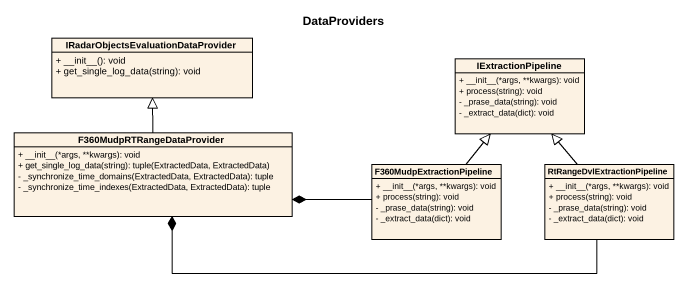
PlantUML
@startuml
title DataProviders
hide circle
hide empty members
skinparam classAttributeIconSize 0
class "IRadarObjectsEvaluationDataProvider" as IRadarObjectsEvaluationDataP {
  + ~__init~__(): void
  + get_single_log_data(string): void
}
class IExtractionPipeline {
  + ~__init~__(*args, **kwargs): void
  + process(string): void
  - _prase_data(string): void
  - _extract_data(dict): void
}
class F360MudpRTRangeDataProvider {
  + ~__init~__(*args, **kwargs): void
  + get_single_log_data(string): tuple(ExtractedData, ExtractedData)
  - _synchronize_time_domains(ExtractedData, ExtractedData): tuple
  - _synchronize_time_indexes(ExtractedData, ExtractedData): tuple
}
class F360MudpExtractionPipeline {
  + ~__init~__(*args, **kwargs): void
  + process(string): void
  - _prase_data(string): void
  - _extract_data(dict): void
}
class RtRangeDvlExtractionPipeline {
  + ~__init~__(*args, **kwargs): void
  + process(string): void
  - _prase_data(string): void
  - _extract_data(dict): void
}
F360MudpRTRangeDataProvider -up-|> IRadarObjectsEvaluationDataP
F360MudpExtractionPipeline -up-|> IExtractionPipeline
F360MudpExtractionPipeline -left-* F360MudpRTRangeDataProvider
RtRangeDvlExtractionPipeline -up-|> IExtractionPipeline
RtRangeDvlExtractionPipeline -left-* F360MudpRTRangeDataProvider
@enduml
